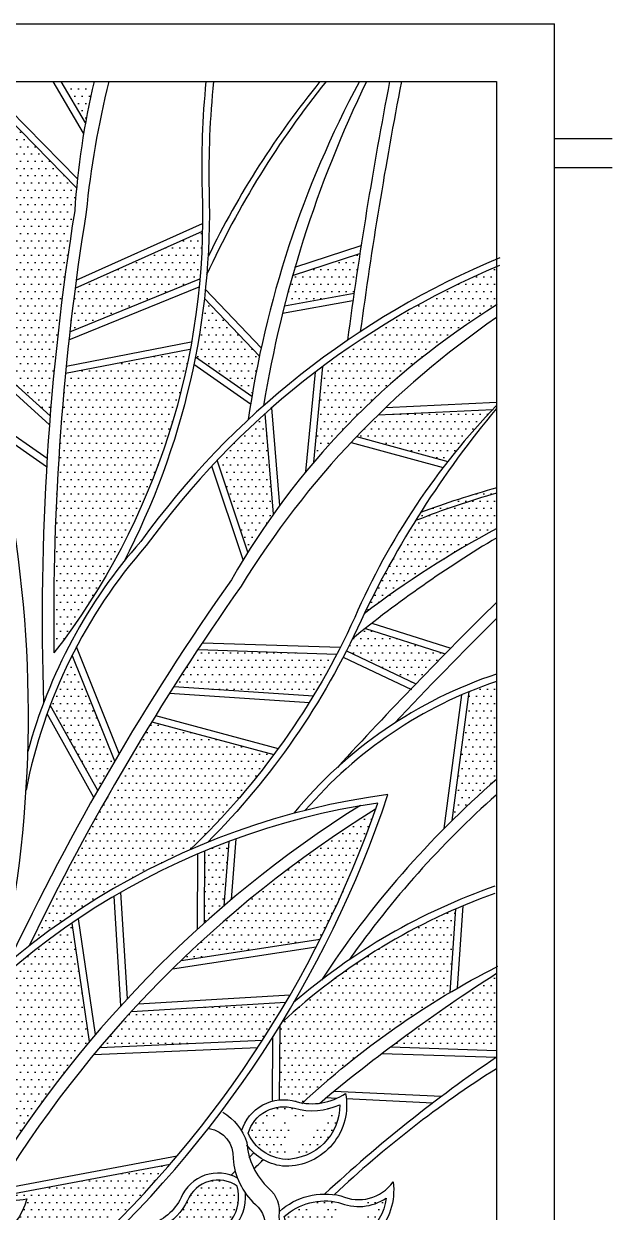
# Model space of a CAD drawing. Extents: x -51224 to -13975, y -20628 to 9094.
# Drawn here: x -33826 to -33318, y -17289 to -16262 of the extents above; entities that cross this region are included whole.
import ezdxf

# ---------------------------------------------------------------- set-up
doc = ezdxf.new("R2010")
doc.units = 0
doc.header["$LTSCALE"] = 5
doc.header["$MEASUREMENT"] = 0
doc.layers.get('0').update_dxf_attribs({"linetype": 'CONTINUOUS'})
for name, color, linetype in [('0-3', 3, 'CONTINUOUS'), ('0-4', 4, 'CONTINUOUS'), ('0-BCA', 33, 'CONTINUOUS'), ('1', 8, 'CONTINUOUS'), ('MET', 2, 'CONTINUOUS')]:
    doc.layers.add(name, color=color, linetype=linetype)
pattern_1 = [(0, (-62594.4616, -13824.664), (3.125, 6.25), [0, -6.25])]

msp = doc.modelspace()

# ---------------------------------------------------------------- hatches: boundary and pattern name
at = {"layer": 'MET'}
h = msp.add_hatch(dxfattribs=at)
h.set_pattern_fill('DOTS', color=256, scale=100, style=0)
h.set_pattern_definition(pattern_1)
h.paths.add_polyline_path([(-33772.8, -16347.7, -0.013578), (-33765.4, -16312.1), (-33793.9, -16312.1)])
h = msp.add_hatch(dxfattribs=at)
h.set_pattern_fill('DOTS', color=256, scale=100, style=0)
h.set_pattern_definition(pattern_1)
h.paths.add_polyline_path([(-33876.9, -16534.7), (-33803.3, -16601.1, -0.020135), (-33782.1, -16423.7, -0.007434), (-33780.5, -16403.9), (-33840.5, -16342.7, 0.031016), (-33861.1, -16429.5, 0.059522)])
h = msp.add_hatch(dxfattribs=at)
h.set_pattern_fill('DOTS', color=256, scale=100, style=0)
h.set_pattern_definition(pattern_1)
h.paths.add_polyline_path([(-33674, -16482.6, 0.016737), (-33671.8, -16441.4), (-33781.7, -16490.6, 0.004328), (-33786.3, -16528.5)])
h = msp.add_hatch(dxfattribs=at)
h.set_pattern_fill('DOTS', color=256, scale=100, style=0)
h.set_pattern_definition(pattern_1)
h.paths.add_polyline_path([(-33540.9, -16495.1, -0.002212), (-33535.8, -16460.6), (-33593.9, -16479.6, 0.006608), (-33601, -16505.9)])
h = msp.add_hatch(dxfattribs=at)
h.set_pattern_fill('DOTS', color=256, scale=100, style=0)
h.set_pattern_definition(pattern_1)
h.paths.add_polyline_path([(-33567.8, -16558.3), (-33575.6, -16641.1, -0.078125), (-33417.9, -16505.4), (-33417.9, -16472.2, 0.060294)])
h.paths.add_polyline_path([(-33617.5, -16599, 0.020153), (-33659, -16639.4), (-33632.6, -16718.9, -0.014801), (-33610.5, -16686)])
h.paths.add_polyline_path([(-33784.3, -16807.9, 0.026352), (-33803.3, -16851.1), (-33762.2, -16924.8, -0.003305), (-33747.6, -16899.4)])
h = msp.add_hatch(dxfattribs=at)
h.set_pattern_fill('DOTS', color=256, scale=100, style=0)
h.set_pattern_definition(pattern_1)
h.paths.add_polyline_path([(-33670.1, -16499.6, -0.019517), (-33677.9, -16550.2), (-33629.1, -16584.3, -0.010073), (-33622.5, -16549.3)])
h = msp.add_hatch(dxfattribs=at)
h.set_pattern_fill('DOTS', color=256, scale=100, style=0)
h.set_pattern_definition(pattern_1)
h.paths.add_polyline_path([(-33682.3, -16543.4), (-33790.1, -16564.2, 0.02739), (-33800, -16805.9, 0.118249)])
h = msp.add_hatch(dxfattribs=at)
h.set_pattern_fill('DOTS', color=256, scale=100, style=0)
h.set_pattern_definition(pattern_1)
h.paths.add_polyline_path([(-33520, -16600.2, 0.008557), (-33538.7, -16619), (-33460, -16640.6, -0.02389), (-33421.1, -16595.4)])
h.paths.add_polyline_path([(-33576, -16843.1, 0.015914), (-33555.7, -16807), (-33675.8, -16803, 0.004328), (-33696.6, -16835.1)])
h.paths.add_polyline_path([(-33821.6, -17059.4, -0.064011), (-33682.5, -16976, 0.042189), (-33610.1, -16893.9), (-33715.6, -16865.5, 0.025021)])
h = msp.add_hatch(dxfattribs=at)
h.set_pattern_fill('DOTS', color=256, scale=100, style=0)
h.set_pattern_definition(pattern_1)
h.paths.add_polyline_path([(-33417.9, -16698.5), (-33417.9, -16663.4, 0.022165), (-33483.5, -16684.7, 0.029107), (-33532.1, -16772.2, -0.038481)])
h.paths.add_polyline_path([(-33487.6, -16832.8, -0.002323), (-33462.1, -16806.6), (-33531.1, -16784.7, 0.003518), (-33542.4, -16793.8, -0.004401), (-33547.5, -16804.2)])
h = msp.add_hatch(dxfattribs=at)
h.set_pattern_fill('DOTS', color=256, scale=100, style=0)
h.set_pattern_definition(pattern_1)
h.paths.add_polyline_path([(-33417.9, -16830.7, 0.01667), (-33441.4, -16839.5), (-33456.2, -16950.8, -0.015413), (-33417.9, -16915.3)])
h = msp.add_hatch(dxfattribs=at)
h.set_pattern_fill('DOTS', color=256, scale=100, style=0)
h.set_pattern_definition(pattern_1)
h.paths.add_polyline_path([(-33740.2, -17292.2, 0.015604), (-33699.8, -17248), (-33853.1, -17276.5, 0.000296), (-33853.7, -17277.6, 0.102783), (-33823.6, -17277.9, -0.111165), (-33835.8, -17301.2)])
h.paths.add_polyline_path([(-33733.1, -17115.8, 0.010349), (-33760.4, -17147), (-33619.9, -17140.8, 0.010066), (-33599.7, -17107.8)])
h.paths.add_polyline_path([(-33570.2, -17053.5, 0.031871), (-33522.3, -16941, 0.053262), (-33690.2, -17071.8)])
h = msp.add_hatch(dxfattribs=at)
h.set_pattern_fill('DOTS', color=256, scale=100, style=0)
h.set_pattern_definition(pattern_1)
h.paths.add_polyline_path([(-33670.1, -17039.5, -0.005638), (-33653.1, -17024.5), (-33648.8, -16968.9, 0.008916), (-33669.7, -16977.1)])
h.paths.add_polyline_path([(-33830.9, -17223.3, -0.025381), (-33769.2, -17141.8), (-33784.4, -17039.5, 0.035018), (-33853.4, -17094.3)])
h = msp.add_hatch(dxfattribs=at)
h.set_pattern_fill('DOTS', color=256, scale=100, style=0)
h.set_pattern_definition(pattern_1)
h.paths.add_polyline_path([(-33457.8, -17099.4), (-33452.9, -17027.2, 0.085601), (-33603.4, -17125.7, -0.000709), (-33604.8, -17128), (-33605.2, -17192.4, -0.096898), (-33590.8, -17193.8, 0.027107), (-33585.3, -17195, -0.054728)])
h = msp.add_hatch(dxfattribs=at)
h.set_pattern_fill('DOTS', color=256, scale=100, style=0)
h.set_pattern_definition(pattern_1)
h.paths.add_polyline_path([(-33509.4, -17146.5), (-33417.9, -17149.5), (-33417.9, -17082.9, 0.018681)])
h = msp.add_hatch(dxfattribs=at)
h.set_pattern_fill('DOTS', scale=100, style=0)
h.set_pattern_definition(pattern_1)
edge = h.paths.add_edge_path()
edge.add_arc((-33886.8, -17714.4), 24.5, 71.5768, 160.3033)
edge.add_arc((-33936.6, -17684.4), 34.4, 275.7529, 320.8708, ccw=False)
edge.add_arc((-33912.7, -17705.8), 24.2, 212.2523, 298.1657)
edge.add_arc((-33921, -17690.1), 41.9, 298.0731, 358.5435)
edge = h.paths.add_edge_path()
edge.add_arc((-33854.1, -17665.2), 19.8, 26.1456, 133.9812, ccw=False)
edge.add_arc((-33816, -17635.8), 29, 225.6729, 278.075)
edge.add_arc((-33835.5, -17654.9), 25.4, 261.6893, 337.9388, ccw=False)
edge.add_arc((-33835.7, -17648), 32.3, 185.3549, 263.8417, ccw=False)
edge = h.paths.add_edge_path()
edge.add_arc((-33858.1, -17589.7), 18.5, 34.7628, 132.7768, ccw=False)
edge.add_arc((-33820.1, -17561.2), 29, 218.2828, 292.3511)
edge.add_arc((-33831.8, -17586.3), 22.8, 245.8707, 355.6218, ccw=False)
edge.add_arc((-33832.6, -17569.5), 38.6, 189.9909, 257.211, ccw=False)
edge = h.paths.add_edge_path()
edge.add_arc((-33888.2, -17641.6), 23.6, 77.867, 156.4098)
edge.add_arc((-33944.6, -17622), 36.3, 289.1803, 343.7899, ccw=False)
edge.add_arc((-33914.9, -17644.1), 21.6, 214.3541, 330.787)
edge.add_arc((-33934.7, -17620.5), 51.5, 318.5729, 362.2749)
edge = h.paths.add_edge_path()
edge.add_arc((-33896.2, -17581.7), 36.5, 84.292, 151.3415)
edge.add_arc((-33984.3, -17542), 60.2, 302.3873, 338.3712, ccw=False)
edge.add_arc((-33934.3, -17579.7), 22.1, 216.6058, 298.1262)
edge.add_arc((-33937.8, -17555.1), 46.2, 287.5358, 372.1232)
edge = h.paths.add_edge_path()
edge.add_arc((-33861.1, -17513.4), 18.2, 31.6944, 158.7938, ccw=False)
edge.add_arc((-33815.2, -17486.3), 35.1, 209.9539, 288.287)
edge.add_arc((-33836.2, -17509.2), 33.6, 243.2441, 342.116, ccw=False)
edge.add_arc((-33838.1, -17501.1), 40.4, 188.1268, 250.9374, ccw=False)
edge = h.paths.add_edge_path()
edge.add_arc((-33905, -17496), 24.5, 80.198, 160.4093)
edge.add_arc((-33975.7, -17473.7), 49.6, 284.6699, 343.5005, ccw=False)
edge.add_arc((-33941.1, -17507.4), 26.3, 212.9125, 304.51)
edge.add_arc((-33944, -17486.9), 45.7, 292.9115, 379.2699)
edge = h.paths.add_edge_path()
edge.add_arc((-33868.7, -17440.3), 26.1, 50.9417, 146.4228, ccw=False)
edge.add_arc((-33820.6, -17362.3), 65.8, 241.3063, 276.7007)
edge.add_arc((-33853.1, -17412.9), 42.8, 254.3449, 339.8674, ccw=False)
edge.add_arc((-33856.1, -17420.4), 34.8, 189.0064, 255.7128, ccw=False)
edge = h.paths.add_edge_path()
edge.add_arc((-33917.6, -17425.8), 25.9, 81.1666, 174.8095)
edge.add_arc((-34005.3, -17405.2), 64.5, 302.039, 343.5829, ccw=False)
edge.add_arc((-33955.8, -17424.4), 38.7, 246.6656, 293.4272)
edge.add_arc((-33960, -17415.3), 48.7, 293.6978, 378.0338)
edge = h.paths.add_edge_path()
edge.add_arc((-33878.1, -17374.4), 25.2, 63.4248, 148.4833, ccw=False)
edge.add_arc((-33843.5, -17310.3), 47.6, 240.683, 296.8199)
edge.add_arc((-33866.4, -17340.6), 46, 262.8804, 344.6489, ccw=False)
edge.add_arc((-33873.6, -17360.2), 26, 182.014, 273.4981, ccw=False)
edge = h.paths.add_edge_path()
edge.add_arc((-33938.7, -17352.7), 26.3, 71.4014, 171.2686)
edge.add_arc((-34004.3, -17348.1), 39.6, 299.7351, 359.1111, ccw=False)
edge.add_arc((-33965.5, -17339.8), 46.8, 245.8155, 275.6657)
edge.add_arc((-33976.6, -17341), 48.1, 289.1317, 375.8481)
edge = h.paths.add_edge_path()
edge.add_arc((-33956.5, -17313.2), 48.3, 80.7215, 120.5242)
edge.add_arc((-33918.6, -17334.5), 88.6, 134.7962, 158.931)
edge.add_arc((-33984.1, -17269), 37.8, 242.9832, 296.3684)
edge.add_arc((-33977.7, -17274.3), 30.3, 290.0811, 376.8318)
edge = h.paths.add_edge_path()
edge.add_arc((-33893.2, -17294.4), 26.1, 43.1749, 157.2066, ccw=False)
edge.add_arc((-33837.9, -17205.3), 79.9, 243.0519, 273.8288)
edge.add_arc((-33881.5, -17262.3), 54, 261.6878, 335.0862, ccw=False)
edge.add_arc((-33880.4, -17279.7), 37.1, 187.1713, 256.0957, ccw=False)
edge = h.paths.add_edge_path()
edge.add_arc((-33913.2, -17219.6), 28.4, 53.8953, 190.5436, ccw=False)
edge.add_arc((-33846.8, -17118.5), 92.7, 237.5778, 260.5634)
edge.add_arc((-33928.9, -17138.9), 97.5, 276.0003, 313.2797, ccw=False)
edge.add_arc((-33917.1, -17204.4), 31.6, 220.3688, 267.0518, ccw=False)
h = msp.add_hatch(dxfattribs=at)
h.set_pattern_fill('DOTS', scale=100, style=0)
h.set_pattern_definition(pattern_1)
edge = h.paths.add_edge_path()
edge.add_arc((-33575.3, -17609.5), 31.5, 98.635, 153.9482)
edge.add_arc((-33628.5, -17579.8), 29.5, 266.2272, 327.5952, ccw=False)
edge.add_arc((-33603.9, -17593.1), 31.1, 211.3183, 303.733)
edge.add_arc((-33596.9, -17596.4), 24.8, 294.6098, 406.9385)
edge = h.paths.add_edge_path()
edge.add_arc((-33551.4, -17636.4), 26.4, 26.612, 96.2999, ccw=False)
edge.add_arc((-33497.4, -17598.7), 39.9, 220.3642, 273.1283)
edge.add_arc((-33523.3, -17621.2), 33.1, 221.7183, 328.332, ccw=False)
edge.add_arc((-33529.9, -17622.6), 27.4, 152.8716, 228.627, ccw=False)
edge = h.paths.add_edge_path()
edge.add_arc((-33600.3, -17550.2), 26.8, 54.1995, 145.4013)
edge.add_arc((-33654.1, -17516), 37, 265.6524, 328.9847, ccw=False)
edge.add_arc((-33629.6, -17537.6), 31.2, 209.1727, 287.0363)
edge.add_arc((-33621.8, -17530.3), 37.2, 272.0389, 362.8121)
edge = h.paths.add_edge_path()
edge.add_arc((-33606.4, -17493.5), 34.7, 73.8645, 146.2377)
edge.add_arc((-33666.2, -17456), 35.9, 273.1097, 329.5246, ccw=False)
edge.add_arc((-33636.6, -17474.9), 32.4, 211.515, 296.9073)
edge.add_arc((-33636.8, -17466.2), 40.5, 291.6434, 368.5381)
edge = h.paths.add_edge_path()
edge.add_arc((-33550.8, -17513.1), 37.3, 71.9789, 123.4165, ccw=False)
edge.add_arc((-33510.4, -17452.2), 38.5, 221.42, 288.4408)
edge.add_arc((-33527.3, -17483.4), 29.6, 263.7253, 349.548, ccw=False)
edge.add_arc((-33530.9, -17470.8), 42, 195.5363, 270.5156, ccw=False)
edge = h.paths.add_edge_path()
edge.add_arc((-33547.6, -17453.5), 42.9, 77.426, 122.7486, ccw=False)
edge.add_arc((-33520.9, -17383.9), 32.6, 237.9256, 309.0668)
edge.add_arc((-33539.2, -17409), 38.8, 277.7065, 359.5784, ccw=False)
edge.add_arc((-33540.1, -17417.4), 30.6, 179.931, 281.6582, ccw=False)
edge = h.paths.add_edge_path()
edge.add_arc((-33617.9, -17426.9), 29.8, 63.6275, 149.3773)
edge.add_arc((-33676.6, -17402.8), 34.2, 286.5299, 344.9013, ccw=False)
edge.add_arc((-33640.3, -17402.6), 42.4, 231.1532, 283.6189)
edge.add_arc((-33634.1, -17412.2), 31.8, 276.8291, 382.2533)
edge = h.paths.add_edge_path()
edge.add_arc((-33557.8, -17384.3), 41.5, 82.7355, 133.8052, ccw=False)
edge.add_arc((-33534.4, -17312.1), 35.9, 239.6463, 312.9975)
edge.add_arc((-33547.3, -17340.8), 37.5, -91.8563, 3.6227, ccw=False)
edge.add_arc((-33556, -17348.1), 31.1, 191.5359, 283.9449, ccw=False)
edge = h.paths.add_edge_path()
edge.add_arc((-33631.2, -17359.2), 31, 65.9868, 151.5726)
edge.add_arc((-33690, -17327.1), 36, 276.7487, 331.0794, ccw=False)
edge.add_arc((-33656.2, -17333.1), 41.9, 225.0754, 279.4395)
edge.add_arc((-33652.8, -17339.4), 35.3, 275.7386, 373.9658)
edge = h.paths.add_edge_path()
edge.add_arc((-33565.7, -17333.4), 53.8, 77.6054, 131.2856, ccw=False)
edge.add_arc((-33537, -17241.8), 42.7, 246.2475, 303.898)
edge.add_arc((-33562.9, -17270.3), 50.2, 267.4018, 352.0913, ccw=False)
edge.add_arc((-33565.5, -17283.5), 36.9, 194.8205, 270.5657, ccw=False)
edge = h.paths.add_edge_path()
edge.add_arc((-33658.3, -17290.2), 28.6, 54.5066, 157.6015)
edge.add_arc((-33732.3, -17255.9), 53, 298.7529, 333.8366, ccw=False)
edge.add_arc((-33677.7, -17259.9), 51.5, 235.5697, 276.1997)
edge.add_arc((-33675.8, -17276.1), 35.3, 275.9943, 375.0056)
edge = h.paths.add_edge_path()
edge.add_arc((-33601.7, -17230), 31.8, 73.0577, 163.8271, ccw=False)
edge.add_arc((-33577.2, -17144), 57.6, 254.6195, 294.4263)
edge.add_arc((-33600, -17197), 46.7, -90.0504, 0.5992, ccw=False)
edge.add_arc((-33597.6, -17205.9), 37.9, 203.833, 266.3218, ccw=False)
edge = h.paths.add_edge_path()
edge.add_arc((-33540, -17594.2), 36.5, 75.1151, 131.9317, ccw=False)
edge.add_arc((-33511.5, -17531.1), 33.7, 235.5625, 302.4143)
edge.add_arc((-33523.7, -17559.6), 30.3, -89.7318, 0.1982, ccw=False)
edge.add_arc((-33525.9, -17546.8), 43.2, 207.6486, 273.133, ccw=False)

# ---------------------------------------------------------------- linework, layer by layer
at = {"color": 3}
for p, q in [((-33317.9, -16361.5, 0), (-33367.9, -16361.5, 0)), ((-33317.9, -16386.5, 0), (-33367.9, -16386.5, 0))]:
    msp.add_line(p, q, dxfattribs=at)
at = {"layer": '0-3', "color": 3, "elevation": 0}
msp.add_lwpolyline([(-34451.1, -16312.1), (-33417.9, -16312.1), (-33417.9, -17812.1), (-34451.1, -17812.1)], close=True, dxfattribs=at)
at = {"layer": '0-4', "color": 4}
msp.add_line((-34501.1, -16262.1, 0), (-33367.9, -16262.1, 0), dxfattribs=at)
at = {"layer": '0-BCA', "color": 3}
msp.add_line((-33367.9, -17862.1), (-33367.9, -16262.1), dxfattribs=at)
at = {"layer": '1'}
for p, q in [((-33774.4, -16356.8, 0), (-33800.8, -16312.1, 0)), ((-33772.8, -16347.7, 0), (-33793.9, -16312.1, 0)), ((-33780.5, -16403.9, 0), (-33840.5, -16342.7, 0)), ((-33779.7, -16396.1, 0), (-33838.4, -16336.2, 0)), ((-33780.8, -16483.6, 0), (-33671.7, -16434.8, 0)), ((-33781.7, -16490.6, 0), (-33671.8, -16441.4, 0)), ((-33591.9, -16472.6, 0), (-33534.8, -16453.9, 0)), ((-33593.9, -16479.6, 0), (-33535.8, -16460.6, 0)), ((-33786.3, -16528.5, 0), (-33674, -16482.6, 0)), ((-33787.1, -16535.3, 0), (-33674.6, -16489.4, 0)), ((-33621, -16542.2, 0), (-33669.3, -16491.8, 0)), ((-33601, -16505.9, 0), (-33540.9, -16495.1, 0)), ((-33622.5, -16549.3, 0), (-33670.1, -16499.6, 0)), ((-33602.6, -16512.2, 0), (-33541.8, -16501.4, 0)), ((-33803.3, -16601.1, 0), (-33876.9, -16534.7, 0)), ((-33789.5, -16558, 0), (-33681.6, -16537.1, 0)), ((-33803.9, -16608.7, 0), (-33877, -16542.6, 0)), ((-33790.1, -16564.2, 0), (-33682.8, -16543.4, 0)), ((-33630.3, -16590.8, 0), (-33679.2, -16556.6, 0)), ((-33629.1, -16584.3, 0), (-33677.9, -16550.2, 0)), ((-33575.6, -16641.1, 0), (-33567.8, -16558.3, 0)), ((-33582.4, -16649.2, 0), (-33574.3, -16563.2, 0)), ((-33805.9, -16638, 0), (-33875.1, -16589.8, 0)), ((-33513.5, -16593.9, 0), (-33417.9, -16589.3, 0)), ((-33806.4, -16645, 0), (-33874.3, -16597.7, 0)), ((-33610.5, -16686, 0), (-33617.5, -16599, 0)), ((-33605.1, -16678.5, 0), (-33611.9, -16594, 0)), ((-33520, -16600.2, 0), (-33421.1, -16595.4, 0)), ((-33538.7, -16619, 0), (-33460, -16640.6, 0)), ((-33543.4, -16624, 0), (-33464, -16645.8, 0)), ((-33632.6, -16718.9, 0), (-33659, -16639.4, 0)), ((-33636.7, -16725.6, 0), (-33663.7, -16644.4, 0)), ((-33531.1, -16784.7, 0), (-33462.1, -16806.6, 0)), ((-33525.4, -16780.3, 0), (-33457.4, -16801.8, 0)), ((-33743.7, -16892.8, 0), (-33780.6, -16800.8, 0)), ((-33675.8, -16803, 0), (-33555.7, -16807, 0)), ((-33671.9, -16797.1, 0), (-33552.7, -16801.1, 0)), ((-33547.5, -16804.2, 0), (-33487.6, -16832.8, 0)), ((-33747.6, -16899.4, 0), (-33784.3, -16807.9, 0)), ((-33550.2, -16809.5, 0), (-33491.2, -16837.7, 0)), ((-33696.6, -16835.1, 0), (-33576, -16843.1, 0)), ((-33700.3, -16840.8, 0), (-33579.5, -16848.9, 0)), ((-33463.1, -16957.8, 0), (-33447.8, -16842.2, 0)), ((-33456.2, -16950.8, 0), (-33441.4, -16839.5, 0)), ((-33762.2, -16924.8, 0), (-33803.3, -16851.1, 0)), ((-33765.7, -16930.9, 0), (-33806, -16858.6, 0)), ((-33715.6, -16865.5, 0), (-33610.1, -16893.9, 0)), ((-33712.3, -16860.1, 0), (-33606.3, -16888.7, 0)), ((-33653.1, -17024.5, 0), (-33648.8, -16968.9, 0)), ((-33646.6, -17019.1, 0), (-33642.6, -16966.6, 0)), ((-33676.2, -17044.9, 0), (-33675.7, -16979.6, 0)), ((-33670.1, -17039.5, 0), (-33669.7, -16977.1, 0)), ((-33742.2, -17111, 0), (-33748.1, -17016.3, 0)), ((-33736.6, -17104.8, 0), (-33742.3, -17012.9, 0)), ((-33457.8, -17099.4, 0), (-33452.9, -17027.2, 0)), ((-33451.5, -17095.7, 0), (-33446.7, -17024.6, 0)), ((-33769.2, -17141.8, 0), (-33784.4, -17039.5, 0)), ((-33764.1, -17135.7, 0), (-33778.9, -17035.7, 0)), ((-33697.6, -17079, 0), (-33573.5, -17060.1, 0)), ((-33690.2, -17071.8, 0), (-33570.2, -17053.5, 0)), ((-33727.2, -17109.4, 0), (-33596.1, -17101.6, 0)), ((-33733.1, -17115.8, 0), (-33599.7, -17107.8, 0)), ((-33605.2, -17192.8, 0), (-33604.8, -17128, 0)), ((-33760.4, -17147, 0), (-33619.9, -17140.8, 0)), ((-33611.2, -17192.8, 0), (-33610.9, -17137.7, 0)), ((-33765.7, -17153.2, 0), (-33623.9, -17147, 0)), ((-33517, -17152.2, 0), (-33417.9, -17155.5, 0)), ((-33509.4, -17146.5, 0), (-33417.9, -17149.5, 0)), ((-33465.4, -17189.4, 0), (-33558.4, -17185, 0)), ((-33555.9, -17191.1, 0), (-33565.3, -17190.6, 0)), ((-33472.9, -17195, 0), (-33547.6, -17191.5, 0)), ((-33853.1, -17276.5, 0), (-33699.8, -17248, 0)), ((-33848.9, -17269.7, 0), (-33693.6, -17240.7, 0))]:
    msp.add_line(p, q, dxfattribs=at)
at = {"layer": '1', "color": 1, "elevation": 0}
for points in [[(-33765.4, -16312.1, 0.042207), (-33782.1, -16423.7, 0.048156), (-33809, -16849.4)], [(-33752.6, -16312.1, 0.037043), (-33772.2, -16425, 0.043295), (-33800, -16805.9, 0.043295)], [(-33668.8, -16312.1, 0.03201), (-33672.1, -16406.3, -0.175302), (-33800, -16805.9)], [(-33662.2, -16312.1, 0.03051), (-33666.1, -16406.1, -0.127623), (-33739.8, -16727.2, -0.127623)], [(-33414.9, -16464.4, 0.138882), (-33725, -16709.5, 0.115022), (-33822.6, -16891.3)], [(-33415.3, -16471.1, 0.137961), (-33720.3, -16713.2, 0.13357), (-33824.1, -16924.5, 0.13357)], [(-33417.2, -16504.9, 0.125359), (-33646.8, -16742.7, 0.043296), (-33839.8, -17074.3)], [(-33417.8, -16516.1, 0.10454), (-33638.4, -16748.2, 0.040924), (-33821.6, -17059.4)], [(-33417.9, -16592.1, 0.088878), (-33540.3, -16775.3, -0.095483), (-33682.5, -16976)], [(-33417.9, -16594.7, 0.063369), (-33534.8, -16777.8, -0.089625), (-33667.4, -16969.7)], [(-33511.6, -16928.4, 0.214516), (-33955.2, -17203.2, 0.007589), (-33960.3, -17211, 0.007589)], [(-33867.1, -17408.2, -0.016374), (-33783.3, -17341.8, 0.13015), (-33511.6, -16928.4)], [(-33520.4, -16935.7, 0.210495), (-33950.2, -17206.5, 0.009874), (-33956.7, -17216.6, 0.009874)], [(-33535.4, -16937.7, 0.118379), (-33863.6, -17274.7, 0.118379)], [(-33818.6, -17361.1, -0.006045), (-33787.1, -17337.1, 0.127504), (-33520.4, -16935.7, 0.127504)], [(-33522.3, -16941, 0.119547), (-33853.7, -17277.6)], [(-33586, -17195.6, -0.07117), (-33416.7, -17076.8, -0.07117)], [(-33570.8, -17195.3, -0.031848), (-33417.9, -17082.9, -0.074301)], [(-33638, -17219.2, -0.414967), (-33590.8, -17193.8, 0.218355), (-33548.3, -17186.8, -0.473511), (-33600.3, -17249.7, -0.226882), (-33633.4, -17231.3, -0.226882)], [(-33654.2, -17203, -0.186863), (-33633.6, -17229, 0.1907), (-33614.4, -17268.8, -0.252134), (-33605.7, -17292.8, 0.139232), (-33599, -17318.4, -0.045981), (-33592.4, -17357.9, 0.111), (-33579.2, -17404.8, -0.144561), (-33577.5, -17451.4, 0.22353), (-33567.7, -17502.8, -0.165363), (-33566.3, -17534.8, 0.118044), (-33567.4, -17568.2, 0.037668), (-33548.9, -17604.1, 0.037668)], [(-33665.9, -17216.9, -0.378866), (-33645.3, -17243, 0.1907), (-33626.1, -17282.7, -0.252134), (-33617.4, -17306.7, 0.139232), (-33610.7, -17332.4, -0.045981), (-33604.1, -17371.8, 0.140758), (-33591.8, -17413, -0.155026), (-33589, -17450, 0.256829), (-33579.4, -17516.8, -0.165363), (-33578, -17548.7, 0.232015), (-33576.7, -17574.7, -0.096099), (-33558.5, -17605.7, -0.096099)], [(-33631.6, -17242.2, -0.000437), (-33629.4, -17240.1, -0.000975), (-33627.5, -17238, -0.000975)], [(-33627.2, -17251.9, -0.001039), (-33622.2, -17247, -0.001437), (-33619.4, -17244, -0.001437)], [(-33641.5, -17260, 0.446759), (-33690.2, -17276.8, -0.203971), (-33718.2, -17300.8, 0.225979), (-33671.5, -17317.1, 0.405502), (-33634.7, -17273, 0.405502)], [(-33647, -17257.5, -0.000738), (-33643.5, -17254)], [(-33605.4, -17288.7, -0.242831), (-33552.3, -17275.2, 0.358992), (-33507.1, -17263.2, -0.464995), (-33565.2, -17326.5, -0.308457), (-33605.4, -17299.5, -0.308457)]]:
    msp.add_lwpolyline(points, format="xyb", dxfattribs=at)
for points in [[(-33632.3, -17221.2, -0.418152), (-33592.4, -17199.6, 0.175458), (-33553.3, -17196.5, -0.417538), (-33600.1, -17243.7, -0.279623)], [(-33923.4, -17283.5, -0.548134), (-33870.5, -17271.7, 0.16447), (-33823.6, -17277.9, -0.381849), (-33890.5, -17321.6, -0.322068)], [(-33641.7, -17266.9, 0.482854), (-33684.7, -17279.3, -0.154289), (-33706.8, -17302.4, 0.179163), (-33672.1, -17311.1, 0.461066)], [(-33601.2, -17293, -0.238603), (-33554.2, -17280.9, 0.256991), (-33513.1, -17277.2, -0.38732), (-33565.1, -17320.5, -0.343085)]]:
    msp.add_lwpolyline(points, format="xyb", close=True, dxfattribs=at)
at = {"layer": '1', "color": 1}
for centre, radius, start, end in [((-32948.7, -16807.9, 0), 791, 141.1841, 155.4455), ((-32967.6, -16803.6, 0), 777.7, 140.8047, 154.0504), ((-32757.3, -16729.8, 0), 883.9, 151.8013, 171.8387), ((-32604, -16760.3, 0), 1028.9, 154.176, 170.6083), ((-29632.1, -17056.9, 0), 3949, 169.1285, 172.4152), ((-29632.1, -17056.9, 0), 3939, 169.1006, 172.2868), ((-34879.1, -16859.3, 0), 1057, 348.0114, 10.8894), ((-33198.5, -17427.8, 0), 791, 106.0839, 111.3903), ((-33211.4, -17413.2, 0), 777.7, 105.3763, 110.4822), ((-32997.5, -17476, 0), 883.9, 118.3838, 127.228), ((-32890.8, -17590.2, 0), 1028.9, 120.7981, 129.2889), ((-30649.9, -19564.7, 0), 3939, 134.6395, 137.5263), ((-30649.9, -19564.7, 0), 3929, 134.7836, 136.6365), ((-33297.9, -17186.4, 0), 381.5, 108.3498, 140.6696), ((-33297.9, -17186.4, 0), 375.5, 108.6538, 139.3943), ((-32861.7, -17552.6, 0), 845.9, 131.117, 146.742), ((-32875.4, -17540.5, 0), 817.7, 131.5702, 144.973), ((-33242.7, -17512.6, 0), 535, 109.2592, 130.9069), ((-33242.7, -17512.6, 0), 529, 109.4864, 132.9888), ((-32736.4, -18161.6, 0), 1215.2, 124.1149, 133.0537), ((-32925.5, -17942.5, 0), 920, 122.3587, 133.4124)]:
    msp.add_arc(centre, radius, start, end, dxfattribs=at)

doc.saveas('drawing.dxf')
